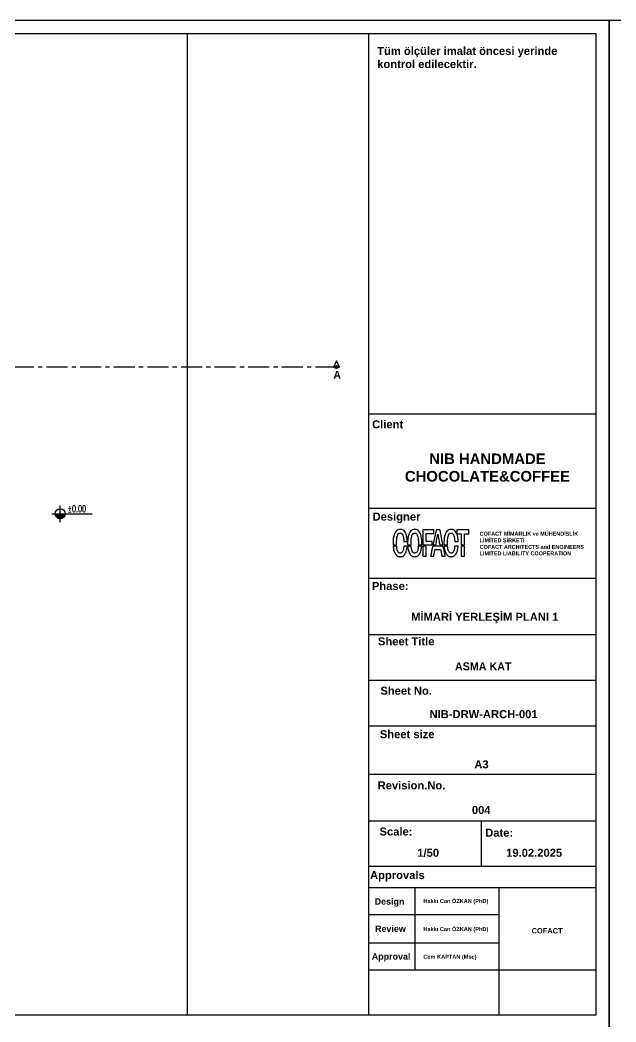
# Model space of a CAD drawing. Header units: millimetres. Extents: x 933584 to 974011, y 4545988 to 4553664.
# Drawn here: x 940025 to 940912, y 4551365 to 4552855 of the extents above; entities that cross this region are included whole.
import ezdxf

# ---------------------------------------------------------------- set-up
doc = ezdxf.new("R2010")
doc.units = ezdxf.units.MM
doc.linetypes.add('CENTER', pattern=[2, 1.25, -0.25, 0.25, -0.25])
doc.layers.get('0').update_dxf_attribs({"color": 255})
doc.layers.add('0-HSL-HTC_200', color=1, linetype='Continuous')
doc.layers.add('0-TXT-PLV_50', color=3, linetype='Continuous')
doc.styles.add('Century Gothic_B_3', font='GOTHICB.TTF', dxfattribs={"height": 4})
doc.styles.add('T_General', font='simplxtw.shx', dxfattribs={"width": 0.7, "height": 200})

# ---------------------------------------------------------------- blocks, each defined once
blk = doc.blocks.new('PLV-FNS')
h = blk.add_hatch(color=8)
edge = h.paths.add_edge_path()
edge.add_arc((0, 0), 150, 180, 0)
edge.add_line((150, 0), (-150, 0))
for p, q in [((-250, 0), (950, 0)), ((0, -250), (0, 250))]:
    blk.add_line(p, q)
blk.add_circle((0, 0), 150)
at = {"color": 8, "style": 'T_General', "width": 0.7}
for tag, p in [('INCE', (217, 50)), ('KABA', (217, -250))]:
    blk.add_attdef(tag, p, '', height=200, dxfattribs=at)
blk = doc.blocks.new('CVBXCBV')
for points in [[(936052.9, 4551339.5), (936057.3, 4551348.6), (936061.7, 4551339.5), (936052.9, 4551339.5)], [(937705.5, 4551339.5), (937701.1, 4551348.6), (937696.7, 4551339.5), (937705.5, 4551339.5)]]:
    blk.add_lwpolyline(points)
at = {"linetype": 'CENTER', "ltscale": 25}
blk.add_lwpolyline([(937701.1, 4551339.5), (936057.3, 4551339.5)], dxfattribs=at)
for centre in [(936057.3, 4551339.5), (937701.1, 4551339.5)]:
    blk.add_circle(centre, 2.41)
at = {"linetype": 'CENTER', "ltscale": 10, "char_height": 11.393, "attachment_point": 3, "line_spacing_factor": 0.984502, "style": 'Century Gothic_B_3'}
for insert, width in [((937948.5, 4551333.8), 1895.969), ((938066.9, 4551333.8), 370.363)]:
    blk.add_mtext('\\pxql;{\\fFranklin Gothic Book|b1|i0|c162|p34;A}', dxfattribs=dict(at, insert=insert, width=width))

msp = doc.modelspace()

# ---------------------------------------------------------------- linework, layer by layer
at = {"color": 0}
for p, q in [((940881.5, 4552269.07), (940543.44, 4552269.07)), ((940881.5, 4552269.07), (940543.44, 4552269.07)), ((940881.5, 4552129.09), (940543.44, 4552129.09)), ((940881.5, 4552129.09), (940543.44, 4552129.09)), ((940881.5, 4552129.09), (940543.44, 4552129.09)), ((940881.5, 4552129.09), (940543.44, 4552129.09)), ((940881.5, 4552025.03), (940543.44, 4552025.03)), ((940543.44, 4551941.75), (940881.5, 4551941.75)), ((940881.5, 4551873.35), (940543.44, 4551873.35)), ((940881.5, 4551805.39), (940543.44, 4551805.39)), ((940881.5, 4551733.17), (940543.44, 4551733.17)), ((940881.5, 4551664.16), (940543.44, 4551664.16)), ((940710.92, 4551664.16), (940710.92, 4551596.44)), ((940881.5, 4551596.44), (940543.44, 4551596.44)), ((940881.5, 4551565.11), (940543.44, 4551565.11)), ((940612.29, 4551565.11), (940612.29, 4551442.35)), ((940737.28, 4551565.11), (940737.28, 4551491.51)), ((940543.45, 4551524.97), (940737.28, 4551524.97)), ((940543.45, 4551483.26), (940737.28, 4551483.26)), ((940737.28, 4551491.51), (940737.28, 4551375.4)), ((940881.5, 4551442.35), (940543.44, 4551442.35))]:
    msp.add_line(p, q, dxfattribs=at)
for points in [[(938801.5, 4552855.4), (940901.5, 4552855.4), (940901.5, 4551355.4), (938801.5, 4551355.4)], [(940901.5, 4552855.4), (943001.5, 4552855.4), (943001.5, 4551355.4), (940901.5, 4551355.4)], [(938821.5, 4552835.4), (940881.5, 4552835.4), (940881.5, 4551375.4), (938821.5, 4551375.4)], [(940624.13, 4552086.03), (940624.13, 4552074.89), (940631.18, 4552074.89), (940638.24, 4552074.89), (940638.24, 4552077.53), (940638.24, 4552080.16), (940633.67, 4552080.16), (940629.1, 4552080.16), (940629.1, 4552085.98), (940629.1, 4552091.8), (940634.81, 4552091.8), (940640.53, 4552091.8), (940640.53, 4552094.48), (940640.53, 4552097.16), (940632.33, 4552097.16), (940624.13, 4552097.16)], [(940674.93, 4552094.33), (940674.93, 4552091.5), (940678.17, 4552091.5), (940681.4, 4552091.5), (940681.4, 4552083.19), (940681.4, 4552074.89), (940683.88, 4552074.89), (940686.37, 4552074.89), (940686.37, 4552083.19), (940686.37, 4552091.5), (940689.65, 4552091.5), (940692.93, 4552091.5), (940692.93, 4552094.33), (940692.93, 4552097.16), (940683.93, 4552097.16), (940674.93, 4552097.16)], [(940624.13, 4552065.4), (940624.13, 4552057.89), (940626.59, 4552057.91), (940629.05, 4552057.94), (940629.07, 4552065.42), (940629.1, 4552072.9), (940626.61, 4552072.9), (940624.13, 4552072.9)], [(940681.42, 4552065.42), (940681.45, 4552057.94), (940683.91, 4552057.91), (940686.37, 4552057.89), (940686.37, 4552065.39), (940686.37, 4552072.9), (940683.88, 4552072.9), (940681.4, 4552072.9)]]:
    msp.add_lwpolyline(points, close=True, dxfattribs=at)
msp.add_lwpolyline([(940543.45, 4552835.41), (940543.45, 4551375.4)], dxfattribs=at)
for points in [[(940588.78, 4552097.65, 0.11064), (940585.68, 4552096.15, 0.089568), (940583.23, 4552093.37, 0.069833), (940581.47, 4552089.25, 0.037138), (940580.43, 4552083.81, 0.013582), (940580.28, 4552082.16, 0.005436), (940580.17, 4552079.9, 0.005261), (940580.1, 4552077.67, 0.017635), (940580.13, 4552076.21), (940580.2, 4552074.89), (940582.75, 4552074.89), (940585.3, 4552074.89), (940585.31, 4552077.9, -0.01557), (940585.46, 4552082.32, -0.027157), (940585.9, 4552085.95, -0.033018), (940586.6, 4552088.8, -0.079442), (940587.57, 4552090.74, -0.009072), (940587.87, 4552091.13, -0.030827), (940588.08, 4552091.37, -0.031813), (940588.32, 4552091.58, -0.010138), (940588.7, 4552091.86, -0.089655), (940589.45, 4552092.22, -0.05192), (940590.45, 4552092.38, -0.051218), (940591.47, 4552092.33, -0.076363), (940592.33, 4552092.06, -0.070873), (940593.13, 4552091.52, -0.052254), (940593.84, 4552090.72, -0.046256), (940594.44, 4552089.69, -0.033841), (940594.93, 4552088.46, -0.02482), (940595.29, 4552087.06, -0.012371), (940595.62, 4552085.26, -0.011745), (940595.88, 4552083.27, -0.011909), (940596.05, 4552081.28), (940596.11, 4552080.16), (940598.68, 4552080.16), (940601.26, 4552080.16), (940601.26, 4552080.59, 0.020953), (940601.22, 4552081.49, 0.004455), (940601.07, 4552083.07, 0.00493), (940600.88, 4552084.7, 0.011284), (940600.7, 4552085.92, 0.038093), (940599.58, 4552090.43, 0.067383), (940597.9, 4552093.87, 0.083303), (940595.67, 4552096.24, 0.099908), (940592.91, 4552097.57, 0.02201), (940592.47, 4552097.67, 0.020762), (940592.02, 4552097.72, 0.015695), (940591.46, 4552097.75, 0.005906), (940590.68, 4552097.75, 0.00548), (940590.07, 4552097.74, 0.006399), (940589.5, 4552097.72, 0.005718), (940589.02, 4552097.69, 0.038226)], [(940610.35, 4552097.65, 0.105194), (940607.39, 4552096.26, 0.087054), (940605.01, 4552093.69, 0.069549), (940603.26, 4552089.93, 0.038701), (940602.16, 4552084.98, 0.014261), (940601.92, 4552082.9, 0.008448), (940601.75, 4552080.4, 0.008433), (940601.67, 4552077.97, 0.018733), (940601.71, 4552076.12), (940601.78, 4552074.89), (940604.33, 4552074.89), (940606.87, 4552074.89), (940606.89, 4552077.9, -0.01557), (940607.04, 4552082.32, -0.027157), (940607.48, 4552085.95, -0.033018), (940608.18, 4552088.8, -0.079442), (940609.15, 4552090.74, -0.009072), (940609.45, 4552091.13, -0.030827), (940609.66, 4552091.37, -0.031813), (940609.89, 4552091.58, -0.010138), (940610.27, 4552091.86, -0.089655), (940611.03, 4552092.22, -0.05192), (940612.02, 4552092.38, -0.051218), (940613.05, 4552092.33, -0.076363), (940613.91, 4552092.06, -0.136443), (940615.41, 4552090.72, -0.067108), (940616.51, 4552088.38, -0.045937), (940617.26, 4552084.94, -0.018323), (940617.67, 4552080.11, -0.004967), (940617.71, 4552079.13, -0.003937), (940617.73, 4552078.07, -0.00398), (940617.74, 4552077.08, -0.009912), (940617.72, 4552076.36), (940617.66, 4552074.89), (940620.23, 4552074.89), (940622.8, 4552074.89), (940622.87, 4552076.16, 0.018366), (940622.9, 4552078.32, 0.009634), (940622.79, 4552081.01, 0.009631), (940622.58, 4552083.71, 0.017297), (940622.28, 4552085.91, 0.038062), (940621.16, 4552090.43, 0.067387), (940619.48, 4552093.87, 0.08333), (940617.24, 4552096.24, 0.099909), (940614.49, 4552097.57, 0.02201), (940614.05, 4552097.67, 0.020762), (940613.59, 4552097.72, 0.015695), (940613.04, 4552097.75, 0.005906), (940612.25, 4552097.75, 0.00548), (940611.65, 4552097.74, 0.006399), (940611.08, 4552097.72, 0.005718), (940610.59, 4552097.69, 0.038226)], [(940646.55, 4552090.58, 0.0000105), (940647.91, 4552083.29, 0.000084), (940649.11, 4552076.86, 0.003215), (940649.39, 4552075.41), (940649.49, 4552074.89), (940651.87, 4552074.89, 0.001355), (940652.79, 4552074.89, 0.00226), (940653.55, 4552074.9, 0.000206), (940654.24, 4552074.91, 0.409743), (940654.25, 4552074.93, 0.049641), (940654.25, 4552074.99, 0.000001), (940652.06, 4552085.84, 0.000006), (940649.92, 4552096.52, 0.007694), (940649.83, 4552096.94), (940649.77, 4552097.16), (940647.02, 4552097.16), (940644.26, 4552097.16), (940643.54, 4552093.86, -0.000077), (940642.16, 4552087.49, -0.000085), (940640.82, 4552081.33, -0.000009), (940639.54, 4552075.41, -0.006923), (940639.47, 4552075.12), (940639.42, 4552074.89), (940643.62, 4552074.89, 0.0001427), (940643.92, 4552076.47, 0.00034), (940644.17, 4552077.84, 0.000221), (940644.46, 4552079.42, -0.000266), (940645.3, 4552083.92, -0.000578), (940645.95, 4552087.39, -0.0000869)], [(940664.45, 4552097.65, 0.105194), (940661.48, 4552096.25, 0.087054), (940659.1, 4552093.69, 0.069549), (940657.35, 4552089.93, 0.038701), (940656.25, 4552084.98, 0.014261), (940656.01, 4552082.9, 0.008448), (940655.84, 4552080.4, 0.008433), (940655.76, 4552077.97, 0.018733), (940655.8, 4552076.12), (940655.87, 4552074.89), (940658.42, 4552074.89), (940660.96, 4552074.89), (940660.98, 4552077.9, -0.01557), (940661.13, 4552082.32, -0.027157), (940661.57, 4552085.95, -0.033018), (940662.27, 4552088.8, -0.079442), (940663.24, 4552090.74, -0.009072), (940663.54, 4552091.13, -0.030827), (940663.75, 4552091.37, -0.031813), (940663.99, 4552091.58, -0.010138), (940664.36, 4552091.86, -0.089655), (940665.12, 4552092.22, -0.05192), (940666.11, 4552092.38, -0.051218), (940667.14, 4552092.33, -0.076363), (940668, 4552092.06, -0.070873), (940668.79, 4552091.52, -0.052254), (940669.5, 4552090.72, -0.046256), (940670.11, 4552089.69, -0.033841), (940670.59, 4552088.46, -0.02482), (940670.96, 4552087.06, -0.012371), (940671.28, 4552085.26, -0.011745), (940671.55, 4552083.27, -0.011909), (940671.71, 4552081.28), (940671.78, 4552080.16), (940674.35, 4552080.16), (940676.92, 4552080.16), (940676.92, 4552080.58, 0.020953), (940676.88, 4552081.49, 0.004455), (940676.73, 4552083.07, 0.00493), (940676.55, 4552084.69, 0.011284), (940676.37, 4552085.92, 0.038093), (940675.25, 4552090.43, 0.067383), (940673.57, 4552093.87, 0.083303), (940671.33, 4552096.24, 0.099908), (940668.58, 4552097.57, 0.02201), (940668.14, 4552097.66, 0.020762), (940667.69, 4552097.72, 0.015695), (940667.13, 4552097.75, 0.005906), (940666.34, 4552097.75, 0.00548), (940665.74, 4552097.74, 0.006399), (940665.17, 4552097.72, 0.005718), (940664.68, 4552097.69, 0.038226)], [(940580.32, 4552072.18, 0.025038), (940580.89, 4552068.23, 0.036131), (940581.81, 4552064.82, 0.041565), (940583.07, 4552062.01, 0.063352), (940584.65, 4552059.85, 0.028049), (940585.46, 4552059.08, 0.034689), (940586.29, 4552058.46, 0.034905), (940587.2, 4552057.97, 0.029004), (940588.23, 4552057.58, 0.021923), (940588.71, 4552057.45, 0.031789), (940589.15, 4552057.38, 0.019677), (940589.72, 4552057.35, 0.003659), (940590.77, 4552057.34, 0.003627), (940591.81, 4552057.35, 0.019229), (940592.37, 4552057.38, 0.031747), (940592.8, 4552057.45, 0.024514), (940593.25, 4552057.57, 0.035022), (940594.42, 4552058.05, 0.037328), (940595.49, 4552058.67, 0.037367), (940596.45, 4552059.45, 0.035245), (940597.31, 4552060.38, 0.053473), (940598.69, 4552062.55, 0.03772), (940599.78, 4552065.23, 0.032588), (940600.59, 4552068.45, 0.021334), (940601.11, 4552072.23), (940601.17, 4552072.9), (940598.59, 4552072.9), (940596, 4552072.9), (940595.94, 4552072.23, -0.0074), (940595.83, 4552071.26, -0.005344), (940595.69, 4552070.18, -0.005411), (940595.53, 4552069.15, -0.010609), (940595.37, 4552068.33, -0.034422), (940594.67, 4552065.87, -0.07643), (940593.74, 4552064.17, -0.102726), (940592.55, 4552063.14, -0.109019), (940591.07, 4552062.69, -0.095932), (940589.46, 4552062.88, -0.113527), (940588.14, 4552063.66, -0.092498), (940587.11, 4552065.08, -0.04608), (940586.34, 4552067.18, -0.017297), (940586.05, 4552068.47, -0.007909), (940585.75, 4552070.18, -0.007223), (940585.51, 4552071.84, -0.03219), (940585.45, 4552072.82, 0.402781), (940585.41, 4552072.85, 0.001238), (940584.7, 4552072.88, 0.005463), (940583.86, 4552072.9, 0.003096), (940582.85, 4552072.9), (940580.26, 4552072.9)], [(940601.9, 4552072.18, 0.025038), (940602.47, 4552068.23, 0.036131), (940603.39, 4552064.82, 0.041565), (940604.65, 4552062.01, 0.063352), (940606.22, 4552059.85, 0.047265), (940607.62, 4552058.62, 0.06438), (940609.09, 4552057.83, 0.06177), (940610.76, 4552057.41, 0.039412), (940612.76, 4552057.32, 0.027569), (940614.18, 4552057.45, 0.048064), (940615.33, 4552057.73, 0.049711), (940616.37, 4552058.22, 0.031882), (940617.48, 4552058.98, 0.081131), (940619.39, 4552061.06, 0.052129), (940620.91, 4552063.98, 0.043307), (940622.01, 4552067.7, 0.026621), (940622.69, 4552072.23), (940622.75, 4552072.9), (940620.16, 4552072.9), (940617.58, 4552072.9), (940617.52, 4552072.23, -0.0074), (940617.41, 4552071.26, -0.005344), (940617.26, 4552070.18, -0.005411), (940617.1, 4552069.15, -0.010609), (940616.95, 4552068.33, -0.034422), (940616.25, 4552065.87, -0.07643), (940615.32, 4552064.17, -0.102726), (940614.13, 4552063.14, -0.109019), (940612.65, 4552062.69, -0.095932), (940611.04, 4552062.88, -0.113527), (940609.72, 4552063.66, -0.092498), (940608.69, 4552065.08, -0.04608), (940607.92, 4552067.18, -0.017297), (940607.62, 4552068.47, -0.007909), (940607.32, 4552070.18, -0.007223), (940607.09, 4552071.84, -0.03219), (940607.02, 4552072.82, 0.402781), (940606.99, 4552072.85, 0.001238), (940606.27, 4552072.88, 0.005463), (940605.44, 4552072.9, 0.003096), (940604.43, 4552072.9), (940601.83, 4552072.9)], [(940657.68, 4552057.89, 0.0000231), (940656.19, 4552065.32, 0.000048), (940654.8, 4552072.28, 0.022716), (940654.69, 4552072.73, 0.319618), (940654.54, 4552072.84, 0.005635), (940653.49, 4552072.88, 0.005119), (940651.67, 4552072.9, 0.000404), (940646.81, 4552072.9), (940638.99, 4552072.9), (940637.41, 4552065.57, -0.000063), (940636.79, 4552062.75, -0.000102), (940636.27, 4552060.34, -0.000015), (940635.81, 4552058.2, -0.0154076), (940635.73, 4552057.89), (940640.47, 4552057.94), (940641.34, 4552062.66, -0.000258), (940641.68, 4552064.49, -0.000401), (940641.97, 4552066.06, -0.000111), (940642.23, 4552067.44, -0.013635), (940642.27, 4552067.61), (940642.32, 4552067.83), (940646.57, 4552067.83), (940650.82, 4552067.83), (940651.46, 4552064.43, 0.000154), (940651.72, 4552063.01, 0.000145), (940651.99, 4552061.56, 0.000144), (940652.23, 4552060.28, 0.000507), (940652.39, 4552059.46), (940652.69, 4552057.89)], [(940655.99, 4552072.18, 0.025038), (940656.56, 4552068.23, 0.036131), (940657.48, 4552064.82, 0.041565), (940658.74, 4552062.01, 0.063352), (940660.31, 4552059.85, 0.047265), (940661.71, 4552058.62, 0.06438), (940663.18, 4552057.82, 0.06177), (940664.85, 4552057.41, 0.039412), (940666.85, 4552057.32, 0.027569), (940668.27, 4552057.45, 0.048064), (940669.42, 4552057.73, 0.049711), (940670.46, 4552058.22, 0.031882), (940671.57, 4552058.98, 0.081131), (940673.49, 4552061.06, 0.052129), (940675, 4552063.97, 0.043307), (940676.1, 4552067.7, 0.026621), (940676.78, 4552072.23), (940676.84, 4552072.9), (940674.25, 4552072.9), (940671.67, 4552072.9), (940671.61, 4552072.23, -0.0074), (940671.5, 4552071.26, -0.005344), (940671.35, 4552070.18, -0.005411), (940671.19, 4552069.15, -0.010609), (940671.04, 4552068.33, -0.034422), (940670.34, 4552065.87, -0.07643), (940669.41, 4552064.17, -0.102726), (940668.22, 4552063.14, -0.109019), (940666.74, 4552062.69, -0.095932), (940665.13, 4552062.88, -0.113527), (940663.81, 4552063.66, -0.092498), (940662.78, 4552065.08, -0.04608), (940662.01, 4552067.18, -0.017297), (940661.71, 4552068.47, -0.007909), (940661.41, 4552070.18, -0.007223), (940661.18, 4552071.84, -0.03219), (940661.11, 4552072.81, 0.402781), (940661.08, 4552072.85, 0.001238), (940660.36, 4552072.88, 0.005463), (940659.53, 4552072.9, 0.003096), (940658.52, 4552072.9), (940655.92, 4552072.9)]]:
    msp.add_lwpolyline(points, format="xyb", close=True, dxfattribs=at)
at = {"layer": '0-HSL-HTC_200', "color": 8}
msp.add_lwpolyline([(940273.84, 4552835.4), (940273.84, 4551375.4), (938914.32, 4551375.4), (939546.51, 4551776.16), (939793.85, 4551684.96), (939793.85, 4552835.4), (940273.84, 4552835.4)], close=True, dxfattribs=at)

# ---------------------------------------------------------------- block references
msp.add_blockref('CVBXCBV', (2794.87, 999.89))
at = {"layer": '0-TXT-PLV_50', "xscale": 0.05000000000291038, "yscale": 0.05000000000291038, "zscale": 0.05000000000291038}
msp.add_blockref('PLV-FNS', (940085.16, 4552121.18), dxfattribs=at).add_auto_attribs({'INCE': '%%p0.00'})

# ---------------------------------------------------------------- texts
at = {"color": 0, "attachment_point": 1, "line_spacing_factor": 0.984502, "style": 'Century Gothic_B_3'}
for s, insert, char_height, width in [('\\pxql;{\\fArial|b1|i0|c0|p34;Tüm ölçüler imalat öncesi yerinde kontrol edilecektir.}', (940556.49, 4552815.43), 11.9034, 324.3298), ('\\pxqr;{\\fArial|b1|i0|c0|p34;Client}', (940006.94, 4552260.21), 11.9034, 588.1338), ('\\pxqc;{\\fArial|b1|i0|c0|p34;NIB HANDMADE CHOCOLATE&COFFEE}', (940556.95, 4552210.81), 15.8192, 326.8702), ('\\pxqr;{\\fArial|b1|i0|c0|p34;Designer}', (940032.61, 4552122.88), 11.9034, 588.1338), ('{\\fFranklin Gothic Medium|b1|i0|c162|p34;COFACT MİMARLIK ve MÜHENDİSLİK}\\P{\\fFranklin Gothic Medium|b1|i0|c162|p34;LİMİTED ŞİRKETİ}', (940708.81, 4552094.41), 5.8729, 228.8091), ('\\pxql;{\\fFranklin Gothic Book|b1|i0|c162|p34;COFACT ARCHITECTS and ENGINEERS\\PLIMITED LIABILITY COOPERATION}', (940708.81, 4552074.82), 5.8729, 228.8091), ('\\pxqr;{\\fArial|b1|i0|c0|p34;Phase:}', (940014.95, 4552019.69), 11.9034, 588.1338), ('\\pxqr;{\\fArial|b1|i0|c0|p34;MİMARİ YERLEŞİM PLANI 1}', (940237.69, 4551973.85), 11.9034, 588.1338), ('\\pxqr;{\\fArial|b1|i0|c0|p34;Sheet Title}', (940053.5, 4551937.39), 11.9034, 588.1338), ('\\pxi-2,l3,qr,t3;ASMA KAT', (940167.99, 4551900.25), 11.9034, 588.1338), ('\\pxqr;{\\fArial|b1|i0|c0|p34;Sheet No.}', (940049.71, 4551863.96), 11.9034, 588.1338), ('\\pxqr;{\\fArial|b1|i0|c0|p34;NIB-DRW-ARCH-001}', (940206.86, 4551829.11), 11.9034, 588.1338), ('\\pxqr;{\\fArial|b1|i0|c0|p34;Sheet size}', (940053.55, 4551799.31), 11.9034, 588.1338), ('\\pxqr;{\\fArial|b1|i0|c0|p34;A3}', (940134.05, 4551754.51), 11.9034, 588.1338), ('\\pxqr;{\\fArial|b1|i0|c0|p34;Revision.No.}', (940069.66, 4551723.23), 11.9034, 588.1338), ('\\pxqr;{\\fArial|b1|i0|c0|p34;00\\fArial|b1|i0|c162|p34;4}', (940136.86, 4551686.59), 11.9034, 588.1338), ('\\pxqr;{\\fArial|b1|i0|c0|p34;Scale:}', (940020.78, 4551654.54), 11.9034, 588.1338), ('\\pxqr;{\\fArial|b1|i0|c0|p34;Date:}', (940170.5, 4551652.75), 11.9034, 588.1338), ('\\pxqr;{\\fArial|b1|i0|c0|p34;1/50}', (940060.32, 4551622.92), 11.9034, 588.1338), ('\\pxqr;{\\fArial|b1|i0|c162|p34;19\\fArial|b1|i0|c0|p34;.02.202\\fArial|b1|i0|c162|p34;5}', (940243.34, 4551622.92), 11.9034, 588.1338), ('\\pxqr;{\\fArial|b1|i0|c0|p34;Approvals}', (940039, 4551589.77), 11.9034, 588.1338), ('\\pxqr;{\\fArial|b1|i0|c0|p34;Design}', (940008.8, 4551549.34), 9.5085, 588.1338), ('{\\fArial|b1|i0|c0|p34;\\W9.71336;   }{\\fArial|b1|i0|c0|p34;Hakkı Can ÖZKAN (PhD)}', (940557.83, 4551548.17), 5.9517, 163.4351), ('\\pxqr;{\\fArial|b1|i0|c0|p34;Review}', (940010.87, 4551508.82), 9.5085, 588.1338), ('{\\fArial|b1|i0|c0|p34;\\W9.71336;   }{\\fArial|b1|i0|c0|p34;Hakkı Can ÖZKAN (PhD)}', (940557.83, 4551506.45), 5.9517, 163.4351), ('\\pxqc;{\\fArial|b1|i0|c0|p34;COFACT}', (940645.73, 4551504.97), 7.9096, 326.8702), ('\\pxqr;{\\fArial|b1|i0|c0|p34;Approval}', (940017.77, 4551467.54), 9.5085, 588.1338), ('{\\W9.71336;\\fArial|b1|i0|c0|p34;   \\W1;Cem KAPTAN (Msc)}', (940557.83, 4551465.25), 5.9517, 163.4351)]:
    msp.add_mtext(s, dxfattribs=dict(at, insert=insert, char_height=char_height, width=width))

doc.saveas('drawing.dxf')
